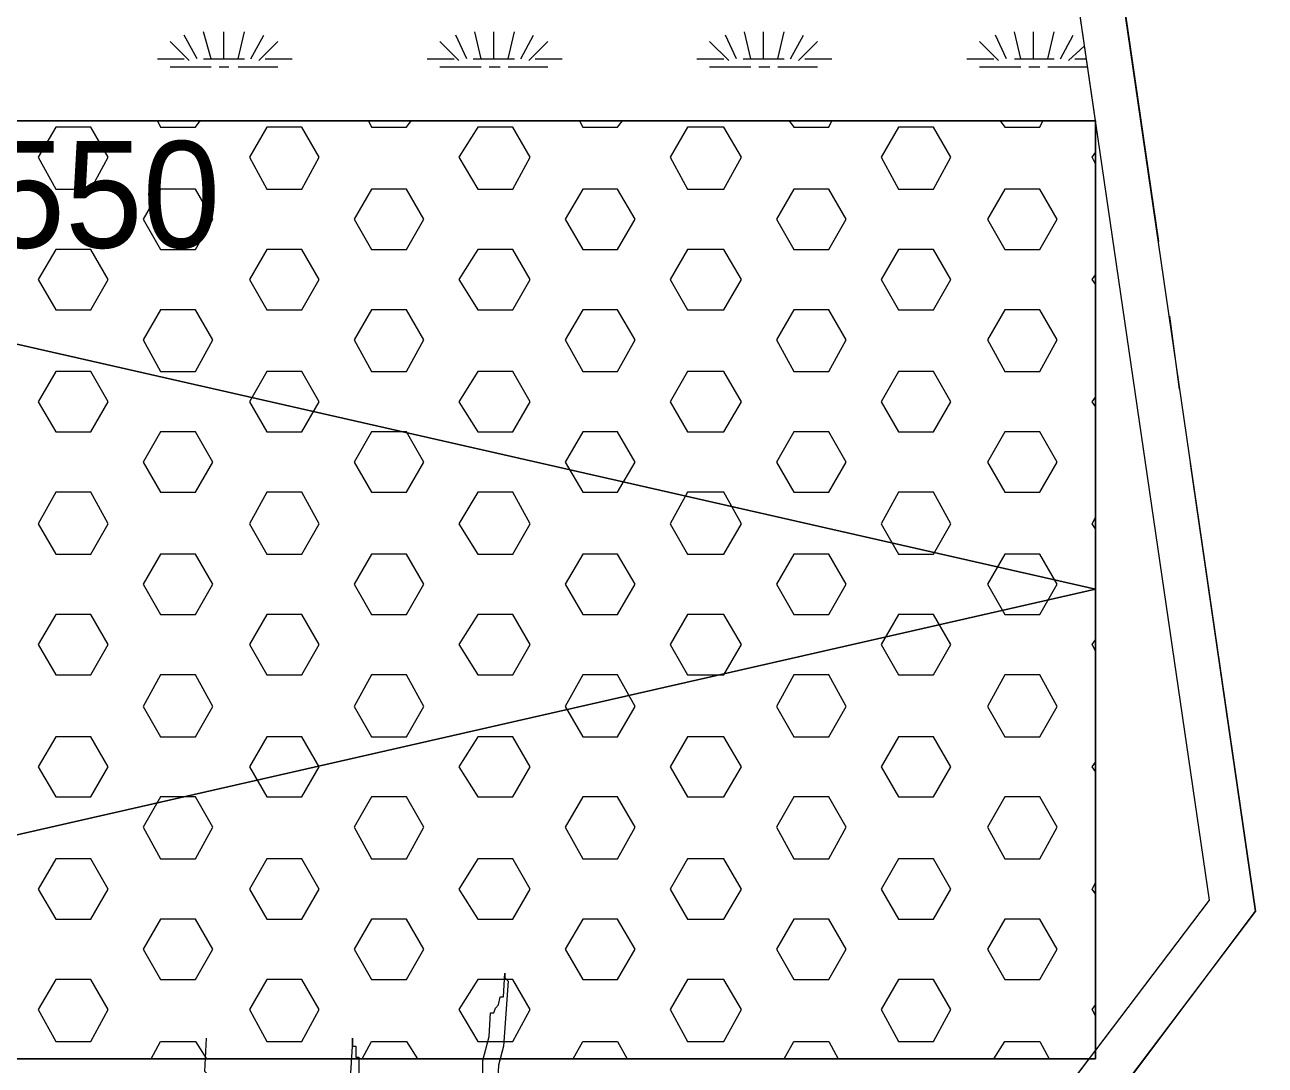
# Model space of a CAD drawing. Header units: millimetres. Extents: x -15161 to 10473752, y -72817 to 33960.
# Drawn here: x 76678.4 to 77009.3, y -42773.7 to -42496.2 of the extents above; entities that cross this region are included whole.
import ezdxf
from ezdxf import colors
from ezdxf.entities.mleader import LeaderData, LeaderLine
from ezdxf.enums import TextEntityAlignment as Align
from ezdxf.math import Vec2, Vec3

# ---------------------------------------------------------------- set-up
doc = ezdxf.new("R2010")
doc.units = ezdxf.units.MM
doc.layers.add('PDF_幾何圖形', color=7, linetype='Continuous')
doc.layers.add('PDF_文字', color=7, linetype='Continuous')
doc.styles.add('PDF PMingLiU', font='PMingLiU.ttf')
doc.styles.get("Standard").update_dxf_attribs({"font": 'arial.ttf'})

# ---------------------------------------------------------------- blocks, each defined once
blk = doc.blocks.new('建築底圖1140116')
at = {"layer": 'PDF_幾何圖形', "lineweight": 0}
for points in [[(1415.19, -25919.52), (2062.99, -25836.11), (2419.5, -25366.56), (1987.63, -22416.29), (1789.9, -22445.5), (1711.57, -21908.2), (1723.42, -21908.2), (1800.06, -22431.53), (1997.79, -22402.74), (2226.85, -23962.98), (2431.77, -25369.52), (2069.34, -25847.54), (1416.88, -25931.8)], [(2405.95, -25190.84), (2391.55, -25091.77)], [(2147.25, -25142.58), (2142.17, -25137.49)], [(2149.37, -25142.15), (2145.98, -25135.8)], [(2153.18, -25142.15), (2151.06, -25134.95)], [(2156.56, -25142.15), (2156.56, -25134.95)], [(2160.37, -25142.15), (2162.07, -25134.95)], [(2163.76, -25142.15), (2167.15, -25135.8)], [(2165.88, -25142.58), (2170.96, -25137.49)], [(2219.23, -25142.58), (2214.15, -25137.49)], [(2221.34, -25142.15), (2218.38, -25135.8)], [(2225.15, -25142.15), (2223.46, -25134.95)], [(2228.54, -25142.15), (2228.54, -25134.95)], [(2232.35, -25142.15), (2234.05, -25134.95)], [(2235.74, -25142.15), (2239.13, -25135.8)], [(2237.86, -25142.58), (2242.94, -25137.49)], [(2291.21, -25142.58), (2286.12, -25137.49)], [(2293.32, -25142.15), (2290.36, -25135.8)], [(2297.13, -25142.15), (2295.44, -25134.95)], [(2300.52, -25142.15), (2300.52, -25134.95)], [(2304.33, -25142.15), (2306.02, -25134.95)], [(2307.72, -25142.15), (2311.11, -25135.8)], [(2309.83, -25142.58), (2314.92, -25137.49)], [(2363.18, -25142.58), (2358.1, -25137.49)], [(2365.3, -25142.15), (2362.34, -25135.8)], [(2369.11, -25142.15), (2367.42, -25134.95)], [(2372.5, -25142.15), (2372.5, -25134.95)], [(2376.31, -25142.15), (2378, -25134.95)], [(2379.7, -25142.15), (2383.08, -25135.8)], [(2381.81, -25142.58), (2386.05, -25138.77)], [(2138.78, -25142.15), (2145.98, -25142.15)], [(2142.17, -25144.27), (2153.18, -25144.27)], [(2151.06, -25142.15), (2162.07, -25142.15)], [(2155.29, -25144.27), (2157.83, -25144.27)], [(2160.37, -25144.27), (2170.96, -25144.27)], [(2167.57, -25142.15), (2174.77, -25142.15)], [(2210.76, -25142.15), (2217.96, -25142.15)], [(2214.15, -25144.27), (2225.15, -25144.27)], [(2223.04, -25142.15), (2234.05, -25142.15)], [(2227.27, -25144.27), (2230.24, -25144.27)], [(2232.35, -25144.27), (2242.94, -25144.27)], [(2239.55, -25142.15), (2246.75, -25142.15)], [(2282.74, -25142.15), (2289.93, -25142.15)], [(2286.12, -25144.27), (2297.13, -25144.27)], [(2295.02, -25142.15), (2306.02, -25142.15)], [(2299.25, -25144.27), (2302.21, -25144.27)], [(2304.33, -25144.27), (2314.92, -25144.27)], [(2311.53, -25142.15), (2318.73, -25142.15)], [(2354.72, -25142.15), (2361.91, -25142.15)], [(2358.1, -25144.27), (2369.11, -25144.27)], [(2367.42, -25142.15), (2378, -25142.15)], [(2371.23, -25144.27), (2374.19, -25144.27)], [(2376.31, -25144.27), (2386.89, -25144.27)], [(2383.51, -25142.15), (2386.47, -25142.15)], [(2138.78, -25158.67), (2139.63, -25160.36), (2148.94, -25160.36), (2150.21, -25158.67)], [(2195.09, -25158.67), (2195.94, -25160.36), (2205.25, -25160.36), (2206.52, -25158.67)], [(2251.41, -25158.67), (2252.25, -25160.36), (2261.57, -25160.36), (2262.84, -25158.67)], [(2307.29, -25158.67), (2308.56, -25160.36), (2317.88, -25160.36), (2318.73, -25158.67)], [(2363.61, -25158.67), (2364.88, -25160.36), (2374.19, -25160.36), (2375.04, -25158.67)], [(2389.01, -25170.1), (2388.16, -25168.4), (2389.01, -25167.13)], [(2389.01, -25202.28), (2388.16, -25201.01), (2389.01, -25199.73)], [(2411.45, -25230.22), (2408.91, -25210.74)], [(2389.01, -25234.88), (2388.16, -25233.61), (2389.01, -25232.34)], [(2365.3, -25457.16), (2395.79, -25417.36), (2431.77, -25369.52), (2414.42, -25250.12)], [(2389.01, -25267.48), (2388.16, -25266.21), (2389.01, -25264.52)], [(2389.01, -25300.08), (2388.16, -25298.39), (2389.01, -25297.12)], [(2389.01, -25332.26), (2388.16, -25330.99), (2389.01, -25329.72)], [(2389.01, -25364.86), (2388.16, -25363.59), (2389.01, -25361.9)], [(2389.01, -25397.46), (2388.16, -25395.77), (2389.01, -25394.5)], [(2137.09, -25408.9), (2139.63, -25404.24), (2148.94, -25404.24), (2151.91, -25408.9)], [(2193.4, -25408.9), (2195.94, -25404.24), (2205.25, -25404.24), (2208.22, -25408.9)], [(2249.71, -25408.9), (2252.25, -25404.24), (2261.57, -25404.24), (2264.11, -25408.9)], [(2306.02, -25408.9), (2308.56, -25404.24), (2317.88, -25404.24), (2320.42, -25408.9)], [(2361.91, -25408.9), (2364.88, -25404.24), (2374.19, -25404.24), (2376.73, -25408.9)]]:
    blk.add_lwpolyline(points, dxfattribs=at)
for points in [[(2126.08, -23358.36), (2088.82, -23358.36), (2088.82, -25158.67), (2389.01, -25158.67)], [(1839.01, -25408.9), (2389.01, -25283.57), (1839.01, -25158.67), (1963.91, -24558.7), (2088.82, -25158.67), (1963.91, -24558.7), (1839.01, -25158.67), (2389.01, -25283.57)], [(2389.01, -25158.67), (2389.01, -25408.9), (1839.01, -25408.9), (1839.01, -25158.67)], [(1839.01, -25158.67), (1839.01, -25408.9), (2389.01, -25408.9), (2389.01, -25158.67)], [(2121, -25160.36), (2111.68, -25160.36), (2107.03, -25168.4), (2111.68, -25176.87), (2121, -25176.87), (2125.65, -25168.4)], [(2177.31, -25160.36), (2167.99, -25160.36), (2163.34, -25168.4), (2167.99, -25176.87), (2177.31, -25176.87), (2181.97, -25168.4)], [(2233.62, -25160.36), (2224.31, -25160.36), (2219.23, -25168.4), (2224.31, -25176.87), (2233.62, -25176.87), (2238.28, -25168.4)], [(2289.93, -25160.36), (2280.2, -25160.36), (2275.54, -25168.4), (2280.2, -25176.87), (2289.93, -25176.87), (2294.59, -25168.4)], [(2345.82, -25160.36), (2336.51, -25160.36), (2331.85, -25168.4), (2336.51, -25176.87), (2345.82, -25176.87), (2350.48, -25168.4)], [(2148.94, -25176.87), (2139.63, -25176.87), (2134.97, -25184.92), (2139.63, -25192.96), (2148.94, -25192.96), (2153.6, -25184.92)], [(2205.25, -25176.87), (2195.94, -25176.87), (2191.28, -25184.92), (2195.94, -25192.96), (2205.25, -25192.96), (2209.91, -25184.92)], [(2261.57, -25176.87), (2252.25, -25176.87), (2247.59, -25184.92), (2252.25, -25192.96), (2261.57, -25192.96), (2266.22, -25184.92)], [(2317.88, -25176.87), (2308.56, -25176.87), (2303.91, -25184.92), (2308.56, -25192.96), (2317.88, -25192.96), (2322.54, -25184.92)], [(2374.19, -25176.87), (2364.88, -25176.87), (2360.22, -25184.92), (2364.88, -25192.96), (2374.19, -25192.96), (2378.85, -25184.92)], [(2121, -25192.96), (2111.68, -25192.96), (2107.03, -25201.01), (2111.68, -25209.05), (2121, -25209.05), (2125.65, -25201.01)], [(2177.31, -25192.96), (2167.99, -25192.96), (2163.34, -25201.01), (2167.99, -25209.05), (2177.31, -25209.05), (2181.97, -25201.01)], [(2233.62, -25192.96), (2224.31, -25192.96), (2219.23, -25201.01), (2224.31, -25209.05), (2233.62, -25209.05), (2238.28, -25201.01)], [(2289.93, -25192.96), (2280.2, -25192.96), (2275.54, -25201.01), (2280.2, -25209.05), (2289.93, -25209.05), (2294.59, -25201.01)], [(2345.82, -25192.96), (2336.51, -25192.96), (2331.85, -25201.01), (2336.51, -25209.05), (2345.82, -25209.05), (2350.48, -25201.01)], [(2148.94, -25209.05), (2139.63, -25209.05), (2134.97, -25217.09), (2139.63, -25225.56), (2148.94, -25225.56), (2153.6, -25217.09)], [(2205.25, -25209.05), (2195.94, -25209.05), (2191.28, -25217.09), (2195.94, -25225.56), (2205.25, -25225.56), (2209.91, -25217.09)], [(2261.57, -25209.05), (2252.25, -25209.05), (2247.59, -25217.09), (2252.25, -25225.56), (2261.57, -25225.56), (2266.22, -25217.09)], [(2317.88, -25209.05), (2308.56, -25209.05), (2303.91, -25217.09), (2308.56, -25225.56), (2317.88, -25225.56), (2322.54, -25217.09)], [(2374.19, -25209.05), (2364.88, -25209.05), (2360.22, -25217.09), (2364.88, -25225.56), (2374.19, -25225.56), (2378.85, -25217.09)], [(2121, -25225.56), (2111.68, -25225.56), (2107.03, -25233.61), (2111.68, -25241.65), (2121, -25241.65), (2125.65, -25233.61)], [(2177.31, -25225.56), (2167.99, -25225.56), (2163.34, -25233.61), (2167.99, -25241.65), (2177.31, -25241.65), (2181.97, -25233.61)], [(2233.62, -25225.56), (2224.31, -25225.56), (2219.23, -25233.61), (2224.31, -25241.65), (2233.62, -25241.65), (2238.28, -25233.61)], [(2289.93, -25225.56), (2280.2, -25225.56), (2275.54, -25233.61), (2280.2, -25241.65), (2289.93, -25241.65), (2294.59, -25233.61)], [(2345.82, -25225.56), (2336.51, -25225.56), (2331.85, -25233.61), (2336.51, -25241.65), (2345.82, -25241.65), (2350.48, -25233.61)], [(2148.94, -25241.65), (2139.63, -25241.65), (2134.97, -25249.7), (2139.63, -25257.74), (2148.94, -25257.74), (2153.6, -25249.7)], [(2205.25, -25241.65), (2195.94, -25241.65), (2191.28, -25249.7), (2195.94, -25257.74), (2205.25, -25257.74), (2209.91, -25249.7)], [(2261.57, -25241.65), (2252.25, -25241.65), (2247.59, -25249.7), (2252.25, -25257.74), (2261.57, -25257.74), (2266.22, -25249.7)], [(2317.88, -25241.65), (2308.56, -25241.65), (2303.91, -25249.7), (2308.56, -25257.74), (2317.88, -25257.74), (2322.54, -25249.7)], [(2374.19, -25241.65), (2364.88, -25241.65), (2360.22, -25249.7), (2364.88, -25257.74), (2374.19, -25257.74), (2378.85, -25249.7)], [(2121, -25257.74), (2111.68, -25257.74), (2107.03, -25266.21), (2111.68, -25274.25), (2121, -25274.25), (2125.65, -25266.21)], [(2177.31, -25257.74), (2167.99, -25257.74), (2163.34, -25266.21), (2167.99, -25274.25), (2177.31, -25274.25), (2181.97, -25266.21)], [(2233.62, -25257.74), (2224.31, -25257.74), (2219.23, -25266.21), (2224.31, -25274.25), (2233.62, -25274.25), (2238.28, -25266.21)], [(2289.93, -25257.74), (2280.2, -25257.74), (2275.54, -25266.21), (2280.2, -25274.25), (2289.93, -25274.25), (2294.59, -25266.21)], [(2345.82, -25257.74), (2336.51, -25257.74), (2331.85, -25266.21), (2336.51, -25274.25), (2345.82, -25274.25), (2350.48, -25266.21)], [(2148.94, -25274.25), (2139.63, -25274.25), (2134.97, -25282.3), (2139.63, -25290.34), (2148.94, -25290.34), (2153.6, -25282.3)], [(2205.25, -25274.25), (2195.94, -25274.25), (2191.28, -25282.3), (2195.94, -25290.34), (2205.25, -25290.34), (2209.91, -25282.3)], [(2261.57, -25274.25), (2252.25, -25274.25), (2247.59, -25282.3), (2252.25, -25290.34), (2261.57, -25290.34), (2266.22, -25282.3)], [(2317.88, -25274.25), (2308.56, -25274.25), (2303.91, -25282.3), (2308.56, -25290.34), (2317.88, -25290.34), (2322.54, -25282.3)], [(2374.19, -25274.25), (2364.88, -25274.25), (2360.22, -25282.3), (2364.88, -25290.34), (2374.19, -25290.34), (2378.85, -25282.3)], [(2121, -25290.34), (2111.68, -25290.34), (2107.03, -25298.39), (2111.68, -25306.43), (2121, -25306.43), (2125.65, -25298.39)], [(2177.31, -25290.34), (2167.99, -25290.34), (2163.34, -25298.39), (2167.99, -25306.43), (2177.31, -25306.43), (2181.97, -25298.39)], [(2233.62, -25290.34), (2224.31, -25290.34), (2219.23, -25298.39), (2224.31, -25306.43), (2233.62, -25306.43), (2238.28, -25298.39)], [(2289.93, -25290.34), (2280.2, -25290.34), (2275.54, -25298.39), (2280.2, -25306.43), (2289.93, -25306.43), (2294.59, -25298.39)], [(2345.82, -25290.34), (2336.51, -25290.34), (2331.85, -25298.39), (2336.51, -25306.43), (2345.82, -25306.43), (2350.48, -25298.39)], [(2148.94, -25306.43), (2139.63, -25306.43), (2134.97, -25314.9), (2139.63, -25322.95), (2148.94, -25322.95), (2153.6, -25314.9)], [(2205.25, -25306.43), (2195.94, -25306.43), (2191.28, -25314.9), (2195.94, -25322.95), (2205.25, -25322.95), (2209.91, -25314.9)], [(2261.57, -25306.43), (2252.25, -25306.43), (2247.59, -25314.9), (2252.25, -25322.95), (2261.57, -25322.95), (2266.22, -25314.9)], [(2317.88, -25306.43), (2308.56, -25306.43), (2303.91, -25314.9), (2308.56, -25322.95), (2317.88, -25322.95), (2322.54, -25314.9)], [(2374.19, -25306.43), (2364.88, -25306.43), (2360.22, -25314.9), (2364.88, -25322.95), (2374.19, -25322.95), (2378.85, -25314.9)], [(2121, -25322.95), (2111.68, -25322.95), (2107.03, -25330.99), (2111.68, -25339.03), (2121, -25339.03), (2125.65, -25330.99)], [(2177.31, -25322.95), (2167.99, -25322.95), (2163.34, -25330.99), (2167.99, -25339.03), (2177.31, -25339.03), (2181.97, -25330.99)], [(2233.62, -25322.95), (2224.31, -25322.95), (2219.23, -25330.99), (2224.31, -25339.03), (2233.62, -25339.03), (2238.28, -25330.99)], [(2289.93, -25322.95), (2280.2, -25322.95), (2275.54, -25330.99), (2280.2, -25339.03), (2289.93, -25339.03), (2294.59, -25330.99)], [(2345.82, -25322.95), (2336.51, -25322.95), (2331.85, -25330.99), (2336.51, -25339.03), (2345.82, -25339.03), (2350.48, -25330.99)], [(2148.94, -25339.03), (2139.63, -25339.03), (2134.97, -25347.08), (2139.63, -25355.55), (2148.94, -25355.55), (2153.6, -25347.08)], [(2205.25, -25339.03), (2195.94, -25339.03), (2191.28, -25347.08), (2195.94, -25355.55), (2205.25, -25355.55), (2209.91, -25347.08)], [(2261.57, -25339.03), (2252.25, -25339.03), (2247.59, -25347.08), (2252.25, -25355.55), (2261.57, -25355.55), (2266.22, -25347.08)], [(2317.88, -25339.03), (2308.56, -25339.03), (2303.91, -25347.08), (2308.56, -25355.55), (2317.88, -25355.55), (2322.54, -25347.08)], [(2374.19, -25339.03), (2364.88, -25339.03), (2360.22, -25347.08), (2364.88, -25355.55), (2374.19, -25355.55), (2378.85, -25347.08)], [(2121, -25355.55), (2111.68, -25355.55), (2107.03, -25363.59), (2111.68, -25371.64), (2121, -25371.64), (2125.65, -25363.59)], [(2177.31, -25355.55), (2167.99, -25355.55), (2163.34, -25363.59), (2167.99, -25371.64), (2177.31, -25371.64), (2181.97, -25363.59)], [(2233.62, -25355.55), (2224.31, -25355.55), (2219.23, -25363.59), (2224.31, -25371.64), (2233.62, -25371.64), (2238.28, -25363.59)], [(2289.93, -25355.55), (2280.2, -25355.55), (2275.54, -25363.59), (2280.2, -25371.64), (2289.93, -25371.64), (2294.59, -25363.59)], [(2345.82, -25355.55), (2336.51, -25355.55), (2331.85, -25363.59), (2336.51, -25371.64), (2345.82, -25371.64), (2350.48, -25363.59)], [(2148.94, -25371.64), (2139.63, -25371.64), (2134.97, -25379.68), (2139.63, -25387.73), (2148.94, -25387.73), (2153.6, -25379.68)], [(2205.25, -25371.64), (2195.94, -25371.64), (2191.28, -25379.68), (2195.94, -25387.73), (2205.25, -25387.73), (2209.91, -25379.68)], [(2261.57, -25371.64), (2252.25, -25371.64), (2247.59, -25379.68), (2252.25, -25387.73), (2261.57, -25387.73), (2266.22, -25379.68)], [(2317.88, -25371.64), (2308.56, -25371.64), (2303.91, -25379.68), (2308.56, -25387.73), (2317.88, -25387.73), (2322.54, -25379.68)], [(2374.19, -25371.64), (2364.88, -25371.64), (2360.22, -25379.68), (2364.88, -25387.73), (2374.19, -25387.73), (2378.85, -25379.68)], [(2121, -25387.73), (2111.68, -25387.73), (2107.03, -25395.77), (2111.68, -25404.24), (2121, -25404.24), (2125.65, -25395.77)], [(2177.31, -25387.73), (2167.99, -25387.73), (2163.34, -25395.77), (2167.99, -25404.24), (2177.31, -25404.24), (2181.97, -25395.77)], [(2233.62, -25387.73), (2224.31, -25387.73), (2219.23, -25395.77), (2224.31, -25404.24), (2233.62, -25404.24), (2238.28, -25395.77)], [(2289.93, -25387.73), (2280.2, -25387.73), (2275.54, -25395.77), (2280.2, -25404.24), (2289.93, -25404.24), (2294.59, -25395.77)], [(2345.82, -25387.73), (2336.51, -25387.73), (2331.85, -25395.77), (2336.51, -25404.24), (2345.82, -25404.24), (2350.48, -25395.77)], [(1672.61, -25408.9), (1538.82, -25552.01), (2088.82, -25552.01), (2088.82, -25801.81), (2387.32, -25408.9)]]:
    blk.add_lwpolyline(points, close=True, dxfattribs=at)
at = {"layer": 'PDF_幾何圖形', "lineweight": 13}
for points in [[(2405.95, -25190.84), (2391.55, -25091.77)], [(2411.45, -25230.22), (2408.91, -25210.74)], [(2365.3, -25457.16), (2395.79, -25417.36), (2431.77, -25369.52), (2414.42, -25250.12)], [(2190.44, -25412.71), (2190.86, -25405.51), (2191.71, -25405.51), (2191.71, -25408.47), (2192.55, -25408.47), (2192.55, -25413.55)], [(2225.58, -25415.25), (2225.58, -25409.32), (2227.27, -25402.97), (2227.69, -25396.62), (2228.54, -25396.62), (2228.96, -25395.35), (2229.81, -25394.5), (2230.24, -25392.38), (2231.08, -25392.38), (2231.51, -25386.03), (2231.51, -25387.3), (2232.35, -25388.15), (2231.08, -25405.51), (2229.81, -25410.59), (2228.96, -25426.26)], [(2158.68, -25434.3), (2158.68, -25432.18), (2157.83, -25432.18), (2158.26, -25426.26), (2157.41, -25426.26), (2157.41, -25424.14), (2156.56, -25424.14), (2156.56, -25422.87), (2155.72, -25422.44), (2155.72, -25421.17), (2154.87, -25420.75), (2154.87, -25418.63), (2154.02, -25417.79), (2154.02, -25416.94), (2153.18, -25416.52), (2153.18, -25415.25), (2152.33, -25414.82), (2152.33, -25413.13), (2151.48, -25412.28), (2151.91, -25403.39)]]:
    blk.add_lwpolyline(points, dxfattribs=at)
at = {"layer": 'PDF_幾何圖形', "lineweight": 5}
blk.add_lwpolyline([(2389.01, -25158.67), (2389.01, -25408.9), (1839.01, -25408.9), (1839.01, -25158.67)], close=True, dxfattribs=at)
at = {"layer": 'PDF_幾何圖形', "lineweight": 13}
blk.add_lwpolyline([(2190.86, -25403.39), (2190.86, -25405.51)], close=True, dxfattribs=at)
at = {"layer": 'PDF_文字', "insert": (2093.48, -25178.5), "char_height": 28.447, "attachment_point": 4, "style": 'PDF PMingLiU'}
blk.add_mtext('550', dxfattribs=at)
blk = doc.blocks.new('_DetailCallout')
at = {"color": 0, "linetype": 'ByBlock', "lineweight": -2, "transparency": 16777216}
blk.add_line((8, 0), (-8, 0), dxfattribs=at)
blk.add_circle((0, 0), 8, dxfattribs=at)
at = {"color": 0, "transparency": 16777216}
for tag, p in [('視圖號碼', (0, 1)), ('圖紙號碼', (0, -6))]:
    blk.add_attdef(tag, text='', height=3, dxfattribs=at).set_placement(p, align=Align.CENTER)

msp = doc.modelspace()

# ---------------------------------------------------------------- block references
at = {"color": 2}
msp.add_blockref('建築底圖1140116', (74574.9411, -17363.1172), dxfattribs=at)

# ---------------------------------------------------------------- leaders
at = {"color": 30}
ml = msp.add_multileader_block('Standard', dxfattribs=at)
ml.set_content('_DetailCallout', color=30, scale=15)
ml.set_attribute('視圖號碼', '急速庫', width=0)
ml.set_attribute('圖紙號碼', 'B', width=0)
ml.set_leader_properties()
ml.build(insert=Vec2(0, 0))
ml.multileader.update_dxf_attribs({"leader_type": 0})
ctx = ml.context
ctx.base_point, ctx.plane_origin = Vec3(93372.1061, -47545.9996), Vec3(93492.1061, -47545.9996)
notes = []
notes.append((ctx, [(0, (0, 0, 0), (0, 0), (1, 0), 1, [])]))
ctx.block.insert = Vec3(93492.1061, -47545.9996)
ml = msp.add_multileader_block('Standard', dxfattribs=at)
ml.set_content('_DetailCallout', color=30, scale=15)
ml.set_attribute('視圖號碼', '急速庫', width=0)
ml.set_attribute('圖紙號碼', 'A-2', width=0)
ml.set_leader_properties()
ml.build(insert=Vec2(0, 0))
ml.multileader.update_dxf_attribs({"leader_type": 0})
ctx = ml.context
ctx.base_point, ctx.plane_origin = Vec3(93704.3054, -47545.9996), Vec3(93824.3054, -47545.9996)
notes.append((ctx, [(0, (0, 0, 0), (0, 0), (1, 0), 1, [])]))
ctx.block.insert = Vec3(93824.3054, -47545.9996)
ml = msp.add_multileader_block('Standard', dxfattribs=at)
ml.set_content('_DetailCallout', color=30, scale=15)
ml.set_attribute('視圖號碼', '急速庫', width=0)
ml.set_attribute('圖紙號碼', 'A-1', width=0)
ml.set_leader_properties()
ml.build(insert=Vec2(0, 0))
ml.multileader.update_dxf_attribs({"leader_type": 0})
ctx = ml.context
ctx.base_point, ctx.plane_origin = Vec3(94041.3644, -47545.9996), Vec3(94161.3644, -47545.9996)
notes.append((ctx, [(0, (0, 0, 0), (0, 0), (1, 0), 1, [])]))
ctx.block.insert = Vec3(94161.3644, -47545.9996)
ml = msp.add_multileader_block('Standard', dxfattribs=at)
ml.set_content('_DetailCallout', color=30, scale=15)
ml.set_attribute('視圖號碼', '半成品', width=0)
ml.set_attribute('圖紙號碼', 'B', width=0)
ml.set_leader_properties()
ml.build(insert=Vec2(0, 0))
ml.multileader.update_dxf_attribs({"leader_type": 0})
ctx = ml.context
ctx.base_point, ctx.plane_origin = Vec3(93372.1061, -48769.6603), Vec3(93492.1061, -48769.6603)
notes.append((ctx, [(0, (0, 0, 0), (0, 0), (1, 0), 1, [])]))
ctx.block.insert = Vec3(93492.1061, -48769.6603)
ml = msp.add_multileader_block('Standard', dxfattribs=at)
ml.set_content('_DetailCallout', color=30, scale=15)
ml.set_attribute('視圖號碼', '半成品', width=0)
ml.set_attribute('圖紙號碼', 'A-2', width=0)
ml.set_leader_properties()
ml.build(insert=Vec2(0, 0))
ml.multileader.update_dxf_attribs({"leader_type": 0})
ctx = ml.context
ctx.base_point, ctx.plane_origin = Vec3(93704.3054, -48769.6603), Vec3(93824.3054, -48769.6603)
notes.append((ctx, [(0, (0, 0, 0), (0, 0), (1, 0), 1, [])]))
ctx.block.insert = Vec3(93824.3054, -48769.6603)
ml = msp.add_multileader_block('Standard', dxfattribs=at)
ml.set_content('_DetailCallout', color=30, scale=15)
ml.set_attribute('視圖號碼', '半成品', width=0)
ml.set_attribute('圖紙號碼', 'A-1', width=0)
ml.set_leader_properties()
ml.build(insert=Vec2(0, 0))
ml.multileader.update_dxf_attribs({"leader_type": 0})
ctx = ml.context
ctx.base_point, ctx.plane_origin = Vec3(94041.3644, -48769.6603), Vec3(94161.3644, -48769.6603)
notes.append((ctx, [(0, (0, 0, 0), (0, 0), (1, 0), 1, [])]))
ctx.block.insert = Vec3(94161.3644, -48769.6603)
at = {"color": 54}
ml = msp.add_multileader_block('Standard', dxfattribs=at)
ml.set_content('_DetailCallout', color=54, scale=15)
ml.set_attribute('視圖號碼', '急速庫', width=0)
ml.set_attribute('圖紙號碼', 'A機', width=0)
ml.set_leader_properties()
ml.build(insert=Vec2(0, 0))
ml.multileader.update_dxf_attribs({"leader_type": 0})
ctx = ml.context
ctx.base_point, ctx.plane_origin = Vec3(92864.6909, -48811.8789), Vec3(92984.6909, -48811.8789)
notes.append((ctx, [(0, (0, 0, 0), (0, 0), (1, 0), 1, [])]))
ctx.block.insert = Vec3(92984.6909, -48811.8789)
ml = msp.add_multileader_block('Standard', dxfattribs=at)
ml.set_content('_DetailCallout', color=54, scale=15)
ml.set_attribute('視圖號碼', '半成品', width=0)
ml.set_attribute('圖紙號碼', 'A機', width=0)
ml.set_leader_properties()
ml.build(insert=Vec2(0, 0))
ml.multileader.update_dxf_attribs({"leader_type": 0})
ctx = ml.context
ctx.base_point, ctx.plane_origin = Vec3(92588.6191, -48811.8789), Vec3(92708.6191, -48811.8789)
notes.append((ctx, [(0, (0, 0, 0), (0, 0), (1, 0), 1, [])]))
ctx.block.insert = Vec3(92708.6191, -48811.8789)
ml = msp.add_multileader_block('Standard', dxfattribs=at)
ml.set_content('_DetailCallout', color=54, scale=15)
ml.set_attribute('視圖號碼', '急速庫', width=0)
ml.set_attribute('圖紙號碼', 'B機', width=0)
ml.set_leader_properties()
ml.build(insert=Vec2(0, 0))
ml.multileader.update_dxf_attribs({"leader_type": 0})
ctx = ml.context
ctx.base_point, ctx.plane_origin = Vec3(92864.6909, -49217.4155), Vec3(92984.6909, -49217.4155)
notes.append((ctx, [(0, (0, 0, 0), (0, 0), (1, 0), 1, [])]))
ctx.block.insert = Vec3(92984.6909, -49217.4155)
ml = msp.add_multileader_block('Standard', dxfattribs=at)
ml.set_content('_DetailCallout', color=54, scale=15)
ml.set_attribute('視圖號碼', '半成品', width=0)
ml.set_attribute('圖紙號碼', 'B機', width=0)
ml.set_leader_properties()
ml.build(insert=Vec2(0, 0))
ml.multileader.update_dxf_attribs({"leader_type": 0})
ctx = ml.context
ctx.base_point, ctx.plane_origin = Vec3(92588.6191, -49217.4155), Vec3(92708.6191, -49217.4155)
notes.append((ctx, [(0, (0, 0, 0), (0, 0), (1, 0), 1, [])]))
ctx.block.insert = Vec3(92708.6191, -49217.4155)
at = {"color": 230}
ml = msp.add_multileader_block('Standard', dxfattribs=at)
ml.set_content('_DetailCallout', color=230, scale=15)
ml.set_attribute('視圖號碼', '急速庫', width=0)
ml.set_attribute('圖紙號碼', 'B機', width=0)
ml.set_leader_properties()
ml.build(insert=Vec2(0, 0))
ml.multileader.update_dxf_attribs({"leader_type": 0})
ctx = ml.context
ctx.base_point, ctx.plane_origin = Vec3(92705.7859, -47644.3382), Vec3(92825.7859, -47644.3382)
notes.append((ctx, [(0, (0, 0, 0), (0, 0), (1, 0), 1, [])]))
ctx.block.insert = Vec3(92825.7859, -47644.3382)
ml = msp.add_multileader_block('Standard', dxfattribs=at)
ml.set_content('_DetailCallout', color=230, scale=15)
ml.set_attribute('視圖號碼', '半成品', width=0)
ml.set_attribute('圖紙號碼', 'B機', width=0)
ml.set_leader_properties()
ml.build(insert=Vec2(0, 0))
ml.multileader.update_dxf_attribs({"leader_type": 0})
ctx = ml.context
ctx.base_point, ctx.plane_origin = Vec3(92429.7141, -47644.3382), Vec3(92549.7141, -47644.3382)
notes.append((ctx, [(0, (0, 0, 0), (0, 0), (1, 0), 1, [])]))
ctx.block.insert = Vec3(92549.7141, -47644.3382)
ml = msp.add_multileader_block('Standard', dxfattribs=at)
ml.set_content('_DetailCallout', color=230, scale=15)
ml.set_attribute('視圖號碼', '急速庫', width=0)
ml.set_attribute('圖紙號碼', 'A機', width=0)
ml.set_leader_properties()
ml.build(insert=Vec2(0, 0))
ml.multileader.update_dxf_attribs({"leader_type": 0})
ctx = ml.context
ctx.base_point, ctx.plane_origin = Vec3(92705.7859, -47937.3382), Vec3(92825.7859, -47937.3382)
notes.append((ctx, [(0, (0, 0, 0), (0, 0), (1, 0), 1, [])]))
ctx.block.insert = Vec3(92825.7859, -47937.3382)
ml = msp.add_multileader_block('Standard', dxfattribs=at)
ml.set_content('_DetailCallout', color=230, scale=15)
ml.set_attribute('視圖號碼', '半成品', width=0)
ml.set_attribute('圖紙號碼', 'A機', width=0)
ml.set_leader_properties()
ml.build(insert=Vec2(0, 0))
ml.multileader.update_dxf_attribs({"leader_type": 0})
ctx = ml.context
ctx.base_point, ctx.plane_origin = Vec3(92429.7141, -47937.3382), Vec3(92549.7141, -47937.3382)
notes.append((ctx, [(0, (0, 0, 0), (0, 0), (1, 0), 1, [])]))
ctx.block.insert = Vec3(92549.7141, -47937.3382)
at = {"color": 30}
ml = msp.add_multileader_block('Standard', dxfattribs=at)
ml.set_content('_DetailCallout', color=30, scale=15)
ml.set_attribute('視圖號碼', '冷藏庫', width=0)
ml.set_attribute('圖紙號碼', 'A', width=0)
ml.set_leader_properties()
ml.build(insert=Vec2(0, 0))
ml.multileader.update_dxf_attribs({"leader_type": 0})
ctx = ml.context
ctx.base_point, ctx.plane_origin = Vec3(95395.445, -46487.1906), Vec3(95515.445, -46487.1906)
notes.append((ctx, [(0, (0, 0, 0), (0, 0), (1, 0), 1, [])]))
ctx.block.insert = Vec3(95515.445, -46487.1906)
at = {"color": 54}
ml = msp.add_multileader_block('Standard', dxfattribs=at)
ml.set_content('_DetailCallout', color=54, scale=15)
ml.set_attribute('視圖號碼', '冷藏庫', width=0)
ml.set_attribute('圖紙號碼', 'A機', width=0)
ml.set_leader_properties()
ml.build(insert=Vec2(0, 0))
ml.multileader.update_dxf_attribs({"leader_type": 0})
ctx = ml.context
ctx.base_point, ctx.plane_origin = Vec3(95523.1747, -46044.6887), Vec3(95643.1747, -46044.6887)
notes.append((ctx, [(0, (0, 0, 0), (0, 0), (1, 0), 1, [])]))
ctx.block.insert = Vec3(95643.1747, -46044.6887)
at = {"color": 230}
ml = msp.add_multileader_block('Standard', dxfattribs=at)
ml.set_content('_DetailCallout', color=230, scale=15)
ml.set_attribute('視圖號碼', '冷藏庫', width=0)
ml.set_attribute('圖紙號碼', 'A機', width=0)
ml.set_leader_properties()
ml.build(insert=Vec2(0, 0))
ml.multileader.update_dxf_attribs({"leader_type": 0})
ctx = ml.context
ctx.base_point, ctx.plane_origin = Vec3(94919.177, -46299.7897), Vec3(95039.177, -46299.7897)
notes.append((ctx, [(0, (0, 0, 0), (0, 0), (1, 0), 1, [])]))
ctx.block.insert = Vec3(95039.177, -46299.7897)
for ctx, leaders in notes:
    for number, flags, end, landing, length, lines in leaders:
        leader = LeaderData()
        leader.index, (leader.has_last_leader_line, leader.has_dogleg_vector, leader.attachment_direction) = number, flags
        leader.last_leader_point, leader.dogleg_vector, leader.dogleg_length = Vec3(end), Vec3(landing), length
        for number, points, colour, breaks in lines:
            line = LeaderLine()
            line.index, line.vertices, line.color, line.breaks = number, Vec3.list(points), colors.encode_raw_color(colour), breaks
            leader.lines.append(line)
        ctx.leaders.append(leader)

doc.saveas('drawing.dxf')
